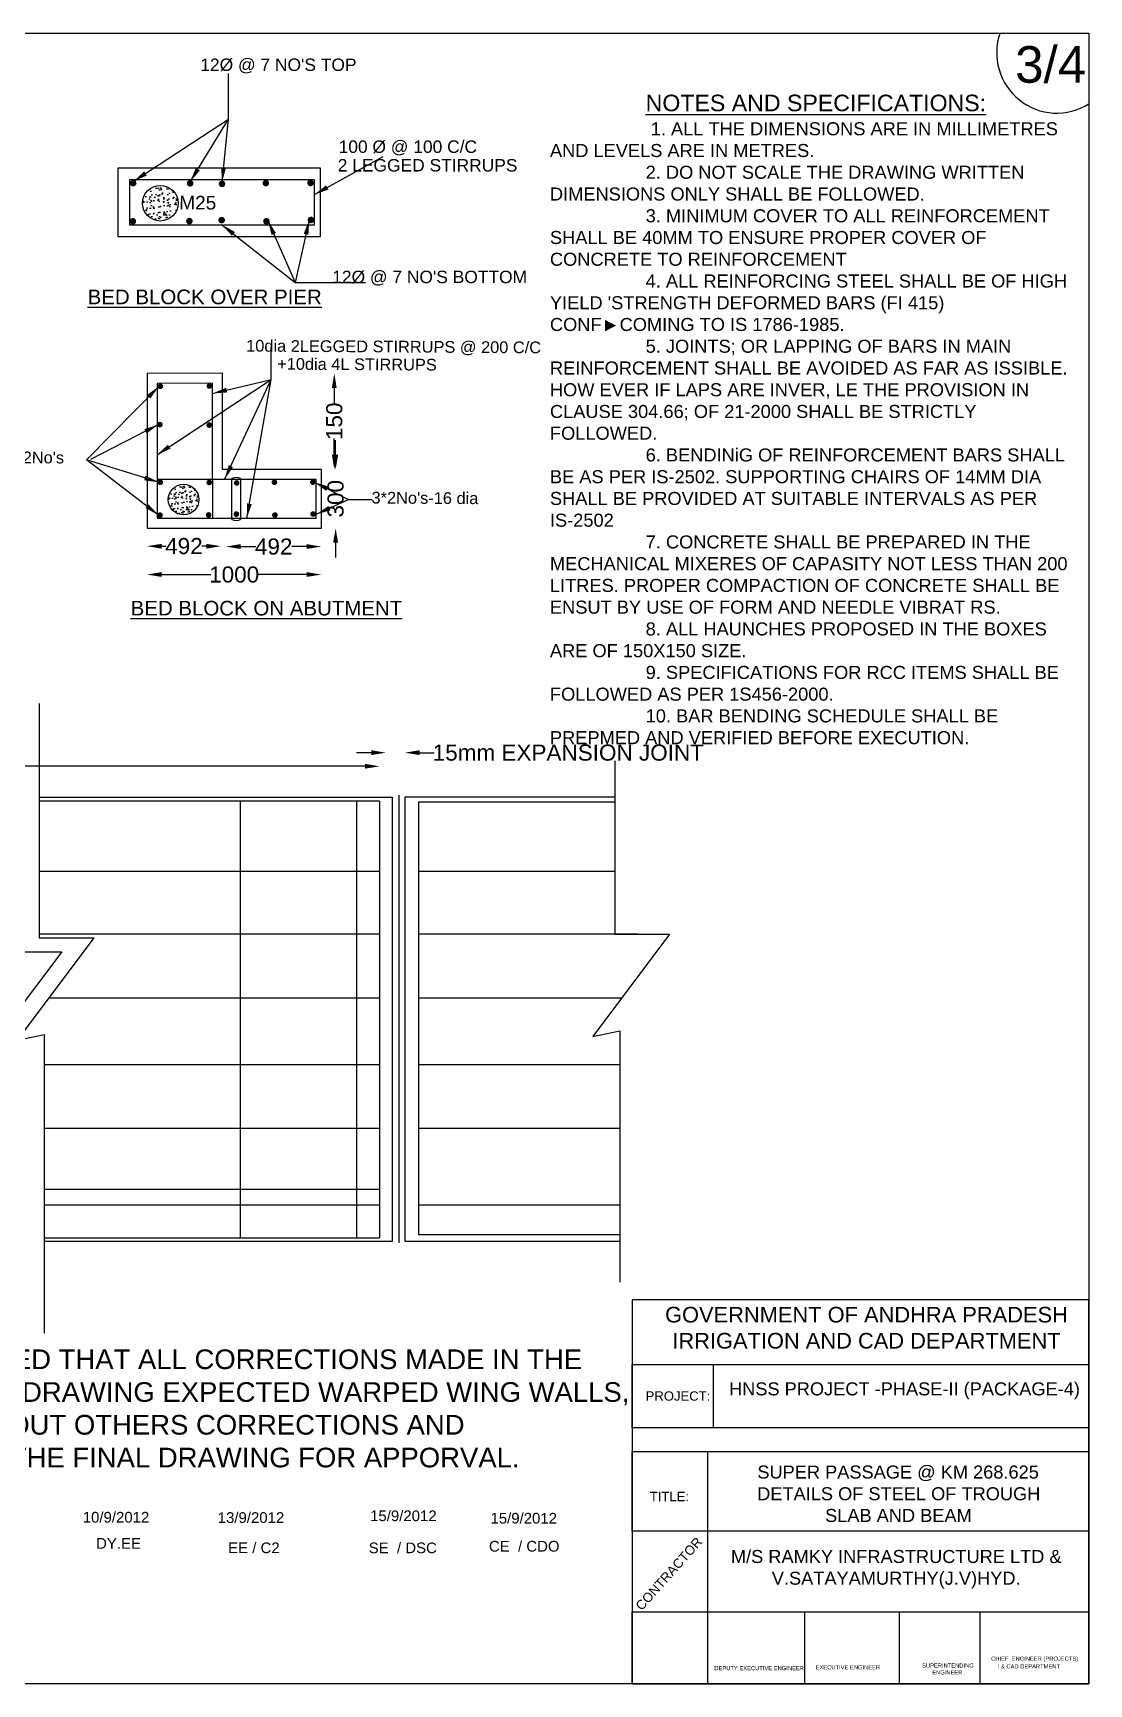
# Model space of a CAD drawing. Header units: millimetres. Extents: x 97544 to 114613, y -266 to 11013.
# Drawn here: x 107403 to 114613, y -266 to 11013 of the extents above; entities that cross this region are included whole.
import ezdxf

# ---------------------------------------------------------------- set-up
doc = ezdxf.new("R2010")
doc.units = ezdxf.units.MM
doc.header["$MEASUREMENT"] = 0
doc.layers.add('DRAWING', color=7, linetype='Continuous')
doc.layers.add('TEXT', color=7, linetype='Continuous')
doc.styles.get("Standard").update_dxf_attribs({"font": 'arial.ttf'})
doc.dimstyles.get("Standard").update_dxf_attribs({"dimtxt": 110, "dimasz": 100, "dimexe": 0.18, "dimexo": 0.0625, "dimgap": 0.09, "dimtad": 0, "dimdec": 0, "dimzin": 0, "dimdsep": 46, "dimtxsty": 'Standard', "dimcen": 0.09, "dimse1": 1, "dimse2": 1, "dimadec": 0, "dimazin": 0, "dimtfac": 1, "dimtdec": 0, "dimtofl": 0, "dimtmove": 0, "dimatfit": 3, "dimfxl": 1, "dimtolj": 1, "dimtzin": 0, "dimarcsym": 0})

# ---------------------------------------------------------------- blocks, each defined once
blk = doc.blocks.new('*D14')
at = {"layer": 'Defpoints', "color": 0}
for p in [(108696, 8688), (109460, 8688), (109371, 8031)]:
    blk.add_point(p, dxfattribs=at)
at = {"layer": 'DRAWING', "color": 0, "lineweight": -2}
for p, q in [((109460, 8588), (109460, 8476)), ((109460, 8131), (109460, 8243))]:
    blk.add_line(p, q, dxfattribs=at)
at = {"layer": 'DRAWING', "color": 0}
for points in [[(109443, 8588), (109476, 8588), (109460, 8688)], [(109443, 8131), (109476, 8131), (109460, 8031)]]:
    blk.add_solid(points, dxfattribs=at)
at = {"layer": 'DRAWING', "color": 0, "insert": (109460, 8360), "char_height": 110, "attachment_point": 5, "rotation": 90}
blk.add_mtext('\\A1;150', dxfattribs=at)
blk = doc.blocks.new('*D15')
at = {"layer": 'Defpoints', "color": 0}
for p in [(109371, 8031), (109469, 8031), (109371, 7630)]:
    blk.add_point(p, dxfattribs=at)
at = {"layer": 'DRAWING', "color": 0, "lineweight": -2}
for p, q in [((109469, 8131), (109469, 8231)), ((109469, 7530), (109469, 7430))]:
    blk.add_line(p, q, dxfattribs=at)
at = {"layer": 'DRAWING', "color": 0}
for points in [[(109452, 8131), (109486, 8131), (109469, 8031)], [(109452, 7530), (109486, 7530), (109469, 7630)]]:
    blk.add_solid(points, dxfattribs=at)
at = {"layer": 'DRAWING', "color": 0, "insert": (109469, 7831), "char_height": 110, "attachment_point": 5, "rotation": 90}
blk.add_mtext('\\A1;300', dxfattribs=at)
blk = doc.blocks.new('*D16')
at = {"layer": 'Defpoints', "color": 0}
for p in [(108720, 7630), (109371, 7630), (109371, 7504)]:
    blk.add_point(p, dxfattribs=at)
at = {"layer": 'DRAWING', "color": 0, "lineweight": -2}
for p, q in [((108820, 7504), (108923, 7504)), ((109271, 7504), (109169, 7504))]:
    blk.add_line(p, q, dxfattribs=at)
at = {"layer": 'DRAWING', "color": 0}
for points in [[(108820, 7521), (108820, 7488), (108720, 7504)], [(109271, 7521), (109271, 7488), (109371, 7504)]]:
    blk.add_solid(points, dxfattribs=at)
at = {"layer": 'DRAWING', "color": 0, "insert": (109046, 7504), "char_height": 110, "attachment_point": 5}
blk.add_mtext('\\A1;492', dxfattribs=at)
blk = doc.blocks.new('*D17')
at = {"layer": 'Defpoints', "color": 0}
for p in [(108181, 7630), (108181, 7507), (108685, 7498)]:
    blk.add_point(p, dxfattribs=at)
at = {"layer": 'DRAWING', "color": 0, "lineweight": -2}
for p, q in [((108281, 7507), (108310, 7507)), ((108585, 7507), (108556, 7507))]:
    blk.add_line(p, q, dxfattribs=at)
at = {"layer": 'DRAWING', "color": 0}
for points in [[(108281, 7523), (108281, 7490), (108181, 7507)], [(108585, 7523), (108585, 7490), (108685, 7507)]]:
    blk.add_solid(points, dxfattribs=at)
at = {"layer": 'DRAWING', "color": 0, "insert": (108433, 7507), "char_height": 110, "attachment_point": 5}
blk.add_mtext('\\A1;492', dxfattribs=at)
blk = doc.blocks.new('*D13')
at = {"layer": 'Defpoints', "color": 0}
for p in [(108181, 7630), (109371, 7630), (109371, 7313)]:
    blk.add_point(p, dxfattribs=at)
at = {"layer": 'DRAWING', "color": 0, "lineweight": -2}
for p, q in [((108281, 7313), (108617, 7313)), ((109271, 7313), (108935, 7313))]:
    blk.add_line(p, q, dxfattribs=at)
at = {"layer": 'DRAWING', "color": 0}
for points in [[(108281, 7330), (108281, 7297), (108181, 7313)], [(109271, 7330), (109271, 7297), (109371, 7313)]]:
    blk.add_solid(points, dxfattribs=at)
at = {"layer": 'DRAWING', "color": 0, "insert": (108776, 7313), "char_height": 110, "attachment_point": 5}
blk.add_mtext('\\A1;1000', dxfattribs=at)
blk = doc.blocks.new('*D42')
at = {"layer": 'Defpoints', "color": 0}
for p in [(98104, 5792), (98022, 2756), (107480, 2756)]:
    blk.add_point(p, dxfattribs=at)
at = {"layer": 'DRAWING', "color": 0, "lineweight": -2}
for p, q in [((98022, 5692), (98022, 4433)), ((98022, 2856), (98022, 4115))]:
    blk.add_line(p, q, dxfattribs=at)
at = {"layer": 'DRAWING', "color": 0}
for points in [[(98006, 5692), (98039, 5692), (98022, 5792)], [(98006, 2856), (98039, 2856), (98022, 2756)]]:
    blk.add_solid(points, dxfattribs=at)
at = {"layer": 'DRAWING', "color": 0, "insert": (98022, 4274), "char_height": 110, "attachment_point": 5, "rotation": 90}
blk.add_mtext('\\A1;1490', dxfattribs=at)
blk = doc.blocks.new('*D43')
at = {"layer": 'Defpoints', "color": 0}
for p in [(109769, 6003), (97853, 5792), (109769, 5766)]:
    blk.add_point(p, dxfattribs=at)
at = {"layer": 'DRAWING', "color": 0, "lineweight": -2}
for p, q in [((97953, 6003), (103647, 6003)), ((109669, 6003), (103976, 6003))]:
    blk.add_line(p, q, dxfattribs=at)
at = {"layer": 'DRAWING', "color": 0}
for points in [[(97953, 6020), (97953, 5987), (97853, 6003)], [(109669, 6020), (109669, 5987), (109769, 6003)]]:
    blk.add_solid(points, dxfattribs=at)
at = {"layer": 'DRAWING', "color": 0, "insert": (103811, 6003), "char_height": 110, "attachment_point": 5}
blk.add_mtext('\\A1;8488', dxfattribs=at)
blk = doc.blocks.new('*D44')
at = {"layer": 'Defpoints', "color": 0}
for p in [(109942, 6096), (109812, 5792), (109942, 5792)]:
    blk.add_point(p, dxfattribs=at)
at = {"layer": 'DRAWING', "color": 0, "lineweight": -2}
for p, q in [((109712, 6096), (109612, 6096)), ((110042, 6096), (110142, 6096))]:
    blk.add_line(p, q, dxfattribs=at)
at = {"layer": 'DRAWING', "color": 0}
for points in [[(109712, 6113), (109712, 6080), (109812, 6096)], [(110042, 6113), (110042, 6080), (109942, 6096)]]:
    blk.add_solid(points, dxfattribs=at)
at = {"layer": 'DRAWING', "color": 0, "insert": (111058, 6096), "char_height": 110, "attachment_point": 5}
blk.add_mtext('\\A1;15mm EXPANSION JOINT', dxfattribs=at)

msp = doc.modelspace()

# ---------------------------------------------------------------- hatches: boundary and pattern name
at = {"layer": 'DRAWING'}
h = msp.add_hatch(dxfattribs=at)
h.set_pattern_fill('AR-CONC', color=256, scale=11.620219, style=0)
h.set_pattern_definition([(50, (-20625.67, 1012.87), (83.347206, -7.291936), [8.715164, -95.86681]), (355, (-20625.67, 1012.87), (-16.12321, 87.406375), [6.97213, -76.693447]), (100.4514, (-20618.725, 1012.26), (67.22406, 80.114386), [7.40675, -81.47425]), (46.1842, (-20625.67, 1036.11), (124.01575, -19.23367), [13.07275, -143.80021]), (96.6356, (-20615.34, 1034.51), (108.60986, 113.19463), [11.11013, -122.21136]), (351.1842, (-20625.67, 1036.11), (108.60977, 113.19472), [10.4582, -115.04017]), (21, (-20614.05, 1030.3), (69.361908, -46.785198), [8.715164, -95.86681]), (326, (-20614.05, 1030.3), (28.273775, 84.264025), [6.97213, -76.693447]), (71.4514, (-20608.27, 1026.4), (97.63571, 37.47875), [7.40675, -81.47425]), (37.5, (-20625.67, 1012.87), (1.413002, 38.6829956), [0, -75.76383, 0, -77.855469, 0, -76.983952]), (7.5, (-20625.67, 1012.87), (30.569257, 45.831506), [0, -44.389237, 0, -74.020796, 0, -29.341054]), (327.5, (-20651.583, 1012.87), (62.031337, -2.6209255), [0, -29.050548, 0, -90.63771, 0, -120.269269]), (317.5, (-20663.203, 1012.87), (67.767511, 11.632418), [0, -37.765712, 0, -60.192736, 0, -85.40861])])
h.paths.add_polyline_path([(108393.1, 9849.8, 1), (108150.2, 9849.8, 1)])
h = msp.add_hatch(dxfattribs=at)
h.set_pattern_fill('AR-CONC', color=256, scale=10, style=0)
h.set_pattern_definition([(50, (-2494.5, 220.33), (71.726018, -6.275213), [7.5, -82.5]), (355, (-2494.5, 220.33), (-13.875133, 75.219213), [6, -66]), (100.4514, (-2488.52, 219.805), (57.85094, 68.943954), [6.37402, -70.11421]), (46.1842, (-2494.5, 240.33), (106.724105, -16.5519), [11.25, -123.75]), (96.6356, (-2485.6, 238.95), (93.46627, 97.41179), [9.56103, -105.1713]), (351.1842, (-2494.5, 240.33), (93.4662, 97.41186), [9, -99]), (21, (-2484.5, 235.33), (59.690705, -40.26189), [7.5, -82.5]), (326, (-2484.5, 235.33), (24.331533, 72.515005), [6, -66]), (71.4514, (-2479.524, 231.97), (84.022263, 32.25305), [6.37402, -70.11421]), (37.5, (-2494.499, 220.328), (1.2159855, 33.2893854), [0, -65.2, 0, -67, 0, -66.25]), (7.5, (-2494.5, 220.328), (26.306954, 39.441171), [0, -38.2, 0, -63.7, 0, -25.25]), (327.5, (-2516.799, 220.328), (53.3822436, -2.255487), [0, -25, 0, -78, 0, -103.5]), (317.5, (-2526.8, 220.33), (58.318617, 10.010498), [0, -32.5, 0, -51.8, 0, -73.5])])
h.paths.add_polyline_path([(108535.1, 7825.1, 1), (108326, 7825.1, 1)])

# ---------------------------------------------------------------- linework, layer by layer
for points in [[(97544, 11012.7), (114613.3, 11012.7), (114613.3, -266.2), (97544, -266.2)], [(108249.2, 8619), (108249.2, 7698.3), (109336.4, 7698.3), (109336, 7963.3), (108627.8, 7963.3), (108627.8, 8619.8)]]:
    msp.add_lwpolyline(points, close=True, dxfattribs=at)
for points in [[(107981.9, 10089.4), (107981.9, 9623.4), (109365, 9623.4), (109365, 10089.4), (108579.8, 10089.4)], [(108579.8, 10089.4), (107981.9, 10089.4)], [(108060.9, 10010.4), (108060.9, 9702.4), (109324.3, 9702.4), (109323.8, 10010.4), (108500.8, 10010.4), (108500.8, 10010.4)], [(108500.8, 10010.4), (108060.9, 10010.4)], [(108181.2, 8686.9), (108181.2, 7630.3), (109371.5, 7630.3), (109371.5, 8031.3), (108695.8, 8031.3), (108695.8, 8687.9), (108181.2, 8686.9)], [(108627.8, 7963.3), (108249.2, 7963.3)], [(108627.8, 7963.3), (108627.8, 7698.3)], [(108760.9, 7688.8), (108760.9, 7970)], [(108820.1, 7970), (108820.1, 7688.8)], [(107444.2, 6431.3), (107444.2, 4830.7), (107818.8, 4830.7)], [(107336.2, 6335.9), (107336.2, 4735.3), (107600, 4735.3)], [(111374.6, 6039.5), (111374.6, 4856), (111749.1, 4856)], [(107444.2, 5792.1), (109855.5, 5792.1)], [(109768.8, 5765.7), (107444.2, 5765.7)], [(108816.1, 5765.7), (108816.1, 2782.2)], [(109611.3, 5765.7), (109611.3, 2782.2)], [(109768.8, 5765.7), (109768.8, 2782.2)], [(109855.5, 5792.1), (109855.5, 2755.9)], [(109900.1, 5806.6), (109900.1, 2748.5)], [(111374.6, 5792.1), (109941.7, 5792.1), (109941.7, 2758.8), (111409.9, 2758.8)], [(111374.6, 5757.1), (110035.8, 5757.1), (110035.8, 2804.3), (111409.9, 2804.3)], [(109768.8, 5284.6), (107444.2, 5284.6)], [(111374.6, 5284.6), (110035.8, 5284.6)], [(109768.8, 4856), (107444.2, 4856)], [(111533.2, 4856), (110035.8, 4856)], [(111749.1, 4856), (111224.4, 4158.2), (111409.9, 4196.2), (111409.9, 2478.1)], [(107818.8, 4830.7), (107294.1, 4132.9), (107479.5, 4170.9), (107479.5, 2130.2)], [(107600, 4735.3), (107070.2, 4035.8), (107255.6, 4073.8), (107255.6, 2033.1)], [(109768.8, 4419.6), (107509.7, 4419.6)], [(111421, 4419.6), (110035.8, 4419.6)], [(109768.8, 3964.5), (107479.5, 3964.5)], [(111409.9, 3964.5), (110035.8, 3964.5)], [(109768.8, 3527.7), (107479.5, 3527.7)], [(111409.9, 3527.7), (110035.8, 3527.7)], [(109768.8, 3112.2), (107479.5, 3112.2)], [(109768.8, 3004), (107479.5, 3004)], [(111409.9, 3004), (110035.8, 3004)], [(107479.5, 2782.2), (109768.8, 2782.2)], [(109855.5, 2755.9), (107479.5, 2755.9)]]:
    msp.add_lwpolyline(points, dxfattribs=at)
for points, const_width in [([(108075.8, 9987.2, 1), (108098, 9987.2, 1)], 22.3), ([(108464.4, 9985.9, 1), (108486.6, 9985.9, 1)], 22.3), ([(108682.1, 9982, 1), (108704.4, 9982, 1)], 22.3), ([(108981.3, 9987.1, 1), (109003.5, 9987.1, 1)], 22.3), ([(109286.4, 9988.4, 1), (109308.7, 9988.4, 1)], 22.3), ([(108073.2, 9726.7, 1), (108095.4, 9726.7, 1)], 22.3), ([(108459.2, 9728, 1), (108481.4, 9728, 1)], 22.3), ([(108679.5, 9734.5, 1), (108701.8, 9734.5, 1)], 22.3), ([(108985.2, 9726.6, 1), (109007.4, 9726.6, 1)], 22.3), ([(109289, 9735.7, 1), (109311.3, 9735.7, 1)], 22.3), ([(108262.1, 8598.8, 1), (108281.2, 8598.8, 1)], 19.2), ([(108596.8, 8601, 1), (108615.9, 8601, 1)], 19.2), ([(108259.8, 8337.5, 1), (108278.9, 8337.5, 1)], 19.2), ([(108596.4, 8334.2, 1), (108615.6, 8334.2, 1)], 19.2), ([(108262, 7943.4, 1), (108281.1, 7943.4, 1)], 19.2), ([(108596.4, 7942.2, 1), (108615.5, 7942.2, 1)], 19.2), ([(108783.8, 7938.9, 1), (108802.9, 7938.9, 1)], 19.2), ([(109041.2, 7943.3, 1), (109060.4, 7943.3, 1)], 19.2), ([(109303.8, 7944.4, 1), (109323, 7944.4, 1)], 19.2), ([(108259.7, 7719.2, 1), (108278.9, 7719.2, 1)], 19.2), ([(108591.9, 7720.3, 1), (108611.1, 7720.3, 1)], 19.2), ([(108781.5, 7725.9, 1), (108800.7, 7725.9, 1)], 19.2), ([(109044.6, 7719.1, 1), (109063.7, 7719.1, 1)], 19.2), ([(109306, 7726.9, 1), (109325.2, 7726.9, 1)], 19.2)]:
    msp.add_lwpolyline(points, format="xyb", close=True, dxfattribs=dict(at, const_width=const_width))
for centre, radius in [((108271.7, 9849.8), 121.5), ((108430.6, 7825.1), 104.5)]:
    msp.add_circle(centre, radius, dxfattribs=at)
for centre, radius, start, end in [((114394.6, 10876.9), 411.6, 160.74121, 302.09435), ((108790.5, 7895), 80.6, 68.45511, 111.54489), ((108790.5, 7751.9), 69.7, 244.87656, 295.12344)]:
    msp.add_arc(centre, radius, start, end, dxfattribs=at)
at = {"layer": 'TEXT'}
for points in [[(114613.3, 2358.4), (111492.9, 2358.4), (111492.9, -266.2), (114613.3, -266.2)], [(111492.9, 1916.2), (114613.3, 1916.2), (114613.3, 1483.6), (111492.9, 1483.6)], [(111492.9, 1321.5), (114613.3, 1321.5), (114613.3, 778.8), (111492.9, 778.8)], [(111492.9, 226.2), (114613.3, 226.2), (114613.3, -266.2), (111492.9, -266.2)]]:
    msp.add_lwpolyline(points, close=True, dxfattribs=at)
for points in [[(112047, 1916.2), (112047, 1483.6)], [(112007.3, 1321.5), (112007.3, -266.2)], [(112670.5, 226.2), (112670.5, -266.2)], [(113317.9, 226.2), (113317.9, -266.2)], [(113867.6, 226.2), (113867.6, -266.2)]]:
    msp.add_lwpolyline(points, dxfattribs=at)

# ---------------------------------------------------------------- texts
at = {"layer": 'DRAWING'}
for s, p in [("12Ø @ 7 NO'S TOP", (108544.7, 10753.5)), ('100 Ø @ 100 C/C', (109489.3, 10193.6)), ('2 LEGGED STIRRUPS', (109483.3, 10066.6)), ("12Ø @ 7 NO'S BOTTOM", (109445.6, 9304))]:
    msp.add_text(s, height=85, dxfattribs=at).set_placement(p)
for s, height, p in [('M25', 92.96, (108400.9, 9808.1)), ('10dia 2LEGGED STIRRUPS @ 200 C/C', 80, (108857.7, 8836.6)), ('+10dia 4L STIRRUPS', 80, (109069.5, 8713)), ("4*2No's", 80, (107226.2, 8074.5)), ("3*2No's-16 dia", 80, (109713.9, 7798.6))]:
    msp.add_text(s, height=height, rotation=359.65712, dxfattribs=at).set_placement(p)
at = {"layer": 'TEXT'}
for s, height, p in [('3/4', 250, (114109, 10673)), ('%%UBED BLOCK OVER PIER', 100, (107775.3, 9159.9)), ('%%UBED BLOCK ON ABUTMENT', 100, (108069.2, 7033.5)), ('I & CAD DEPARTMENT', 28.245, (113990.4, -160.1))]:
    msp.add_text(s, height=height, dxfattribs=at).set_placement(p)
msp.add_text('CONTRACTOR', height=63.92, rotation=48.32395, dxfattribs=at).set_placement((111559, 230.6))
at = {"layer": 'TEXT', "attachment_point": 1}
for s, insert, char_height, width in [("\\pi653.62;{\\H1.2685x;\\LNOTES AND SPECIFICATIONS: \\P\\pi0;} 1. ALL THE DIMENSIONS ARE IN MILLIMETRES AND LEVELS ARE IN METRES. \\P2. DO NOT SCALE THE DRAWING WRITTEN DIMENSIONS ONLY SHALL BE FOLLOWED.\\P3. MINIMUM COVER TO ALL REINFORCEMENT SHALL BE 40MM TO ENSURE PROPER COVER OF CONCRETE TO REINFORCEMENT \\P4. ALL REINFORCING STEEL SHALL BE OF HIGH YIELD 'STRENGTH DEFORMED BARS (FI 415) CONF►COMING TO IS 1786-1985. \\P5. JOINTS; OR LAPPING OF BARS IN MAIN REINFORCEMENT SHALL BE AVOIDED AS FAR AS ISSIBLE. HOW EVER IF LAPS ARE INVER, LE THE PROVISION IN CLAUSE 304.66; OF 21-2000 SHALL BE STRICTLY FOLLOWED.^J6. BENDINiG OF REINFORCEMENT BARS SHALL BE AS PER IS-2502. SUPPORTING CHAIRS OF 14MM DIA SHALL BE PROVIDED AT SUITABLE INTERVALS AS PER IS-2502\\P7. CONCRETE SHALL BE PREPARED IN THE MECHANICAL MIXERES OF CAPASITY NOT LESS THAN 200 LITRES. PROPER COMPACTION OF CONCRETE SHALL BE ENSUT BY USE OF FORM AND NEEDLE VIBRAT RS. \\P8. ALL HAUNCHES PROPOSED IN THE BOXES ARE OF 150X150 SIZE. \\P9. SPECIFICATIONS FOR RCC ITEMS SHALL BE FOLLOWED AS PER 1S456-2000. \\P10. BAR BENDING SCHEDULE SHALL BE PREPMED AND VERIFIED BEFORE EXECUTION. ", (110932.4, 10591.5), 89.1176, 3606.709), ('CERTIFIED THAT ALL CORRECTIONS MADE IN THE \\PVETTED DRAWING EXPECTED WARPED WING WALLS,\\PAND ABOUT OTHERS CORRECTIONS AND \\PTHIS IS THE FINAL DRAWING FOR APPORVAL. ', (106535.3, 2019.4), 134.281, 4951.081), ('PROJECT:', (111586, 1733), 63.92, 596.431), ('\\pi650.2;SUPER PASSAGE @ KM 268.625 \\P\\pi649.05;DETAILS OF STEEL OF TROUGH \\P\\pi1112.8;SLAB AND BEAM', (111698.6, 1226.3), 88.977, 3212.313), ('TITLE:', (111614.3, 1046.5), 63.92, 346.634), ('10/9/2012', (107742.1, 909.5), 73.09, 354.486), ('13/9/2012', (108663.8, 907.3), 73.09, 354.486), ('15/9/2012', (109704.5, 919.2), 73.09, 354.486), ('15/9/2012', (110526.5, 902.7), 73.09, 354.486), ('DY.EE', (107833.1, 730.7), 73.09, 354.486), (' EE / C2', (108706.7, 700.6), 73.09, 490.879), ('SE  / DSC', (109695, 700.2), 73.09, 490.879), ('CE  / CDO', (110516, 711.3), 73.09, 490.879), ('\\pi483.06;M/S RAMKY INFRASTRUCTURE LTD &\\P\\pi762.37;V.SATAYAMURTHY(J.V)HYD.', (111685.2, 649.2), 88.977, 3212.313), ('CHIEF  ENGINEER (PROJECTS)', (113945.4, -78.9), 28.245, 636.305), ('DEPUTY EXECUTIVE ENGINEER  ', (112055.2, -144), 28.245, 793.278), ('  EXECUTIVE ENGINEER  ', (112725, -137.9), 28.245, 793.278), ('\\pi74.402;SUPERINTENDING \\P\\pi143.51;ENGINEER.', (113399.3, -126), 28.245, 497.531)]:
    msp.add_mtext(s, dxfattribs=dict(at, insert=insert, char_height=char_height, width=width))
at = {"layer": 'TEXT', "color": 7, "width": 3045.001, "attachment_point": 5}
for s, insert, char_height in [('GOVERNMENT OF ANDHRA PRADESH\\PIRRIGATION AND CAD DEPARTMENT', (113094, 2167.1), 106.772), ('HNSS PROJECT -PHASE-II (PACKAGE-4)', (113353.5, 1736.6), 88.977)]:
    msp.add_mtext(s, dxfattribs=dict(at, insert=insert, char_height=char_height))

# ---------------------------------------------------------------- dimensions: what is measured, and where the dimension line sits
at = {"layer": 'DRAWING'}
for base, p1, p2, text, picture, middle in [((109459.8, 8687.9), (109371.5, 8031.3), (108695.8, 8687.9), '150', '*D14', (109459.8, 8359.6)), ((109469, 8031.3), (109371.5, 7630.3), (109371.5, 8031.3), '300', '*D15', (109469, 7830.8)), ((98022.4, 2755.9), (98104, 5792.1), (107479.5, 2755.9), '1490', '*D42', (98022.4, 4274))]:
    dim = msp.add_linear_dim(base=base, p1=p1, p2=p2, angle=90, text=text, dimstyle='Standard', dxfattribs=at)
    dim.commit()
    dim.dimension.update_dxf_attribs({"geometry": picture, "text_midpoint": middle})
for base, p1, p2, text, picture, middle in [((108181.2, 7506.6), (108685.1, 7498.4), (108181.2, 7630.3), '492', '*D17', (108433.1, 7506.6)), ((109371.5, 7313.2), (108181.2, 7630.3), (109371.5, 7630.3), '1000', '*D13', (108776.3, 7313.2)), ((109371.5, 7504.3), (108720.1, 7630.3), (109371.5, 7630.3), '492', '*D16', (109045.8, 7504.3))]:
    dim = msp.add_linear_dim(base=base, p1=p1, p2=p2, text=text, dimstyle='Standard', dxfattribs=at)
    dim.commit()
    dim.dimension.update_dxf_attribs({"geometry": picture, "text_midpoint": middle})
for base, p1, p2, text, picture, middle in [((109941.7, 6096.4), (109811.7, 5792.1), (109941.7, 5792.1), '15mm EXPANSION JOINT', '*D44', (111058.4, 6096.4)), ((109768.8, 6003.5), (97853.3, 5792.1), (109768.8, 5765.7), '8488', '*D43', (103811.1, 6003.5))]:
    dim = msp.add_linear_dim(base=base, p1=p1, p2=p2, text=text, dimstyle='Standard', override={"dimfxl": 2000}, dxfattribs=at)
    dim.commit()
    dim.dimension.update_dxf_attribs({"geometry": picture, "text_midpoint": middle})

# ---------------------------------------------------------------- leaders
for points, override in [([(108693.3, 9993.1), (108738.1, 10424.7), (108738.1, 10735.5)], {"dimgap": 0.09, "dimtad": 0, "dimfxl": 2000}), ([(108086.9, 9998.3), (108738.1, 10424.7)], {"dimgap": 0.09, "dimtad": 0, "dimfxl": 2000}), ([(108475.5, 9997), (108738.1, 10424.7)], {"dimgap": 0.09, "dimtad": 0, "dimfxl": 2000}), ([(109324.1, 9909.2), (109793.3, 10170.2)], {"dimgap": 0.09, "dimtad": 0, "dimfxl": 2000}), ([(108692.6, 9702.4), (109192.6, 9308.8)], {"dimgap": 0.09, "dimtad": 0, "dimfxl": 2000}), ([(109006.5, 9731.1), (109192.6, 9308.8)], {"dimgap": 0.09, "dimtad": 0, "dimfxl": 2000}), ([(109289, 9735.7), (109192.6, 9308.8), (109674, 9308.8)], {"dimgap": 0.09, "dimtad": 0, "dimfxl": 2000}), ([(108862.5, 7698.3), (109029.8, 8646), (109029.8, 8868.2)], {"dimgap": 0.09, "dimtad": 0}), ([(108262.1, 8598.8), (107768.4, 8096.1)], {"dimgap": 0.09, "dimtad": 0}), ([(108249.2, 8131.6), (109029.8, 8646)], {"dimgap": 0.09, "dimtad": 0}), ([(108627.8, 8550.2), (109029.8, 8646)], {"dimgap": 0.09, "dimtad": 0}), ([(108710.7, 7963.3), (109029.8, 8646)], {"dimgap": 0.09, "dimtad": 0}), ([(108259.8, 8337.5), (107794.7, 8098.7)], {"dimgap": 0.09, "dimtad": 0}), ([(108262, 7943.4), (107768.4, 8096.1)], {"dimgap": 0.09, "dimtad": 0}), ([(108259.7, 7719.2), (107768.4, 8096.1)], {"dimgap": 0.09, "dimtad": 0}), ([(109323, 7944.4), (109557.9, 7826.2), (109718, 7826.2)], {"dimgap": 0.09, "dimtad": 0}), ([(109336.3, 7724.9), (109557.9, 7826.2)], {"dimgap": 0.09, "dimtad": 0})]:
    msp.add_leader(points, dimstyle='Standard', override=override, dxfattribs=at)

doc.saveas('drawing.dxf')
